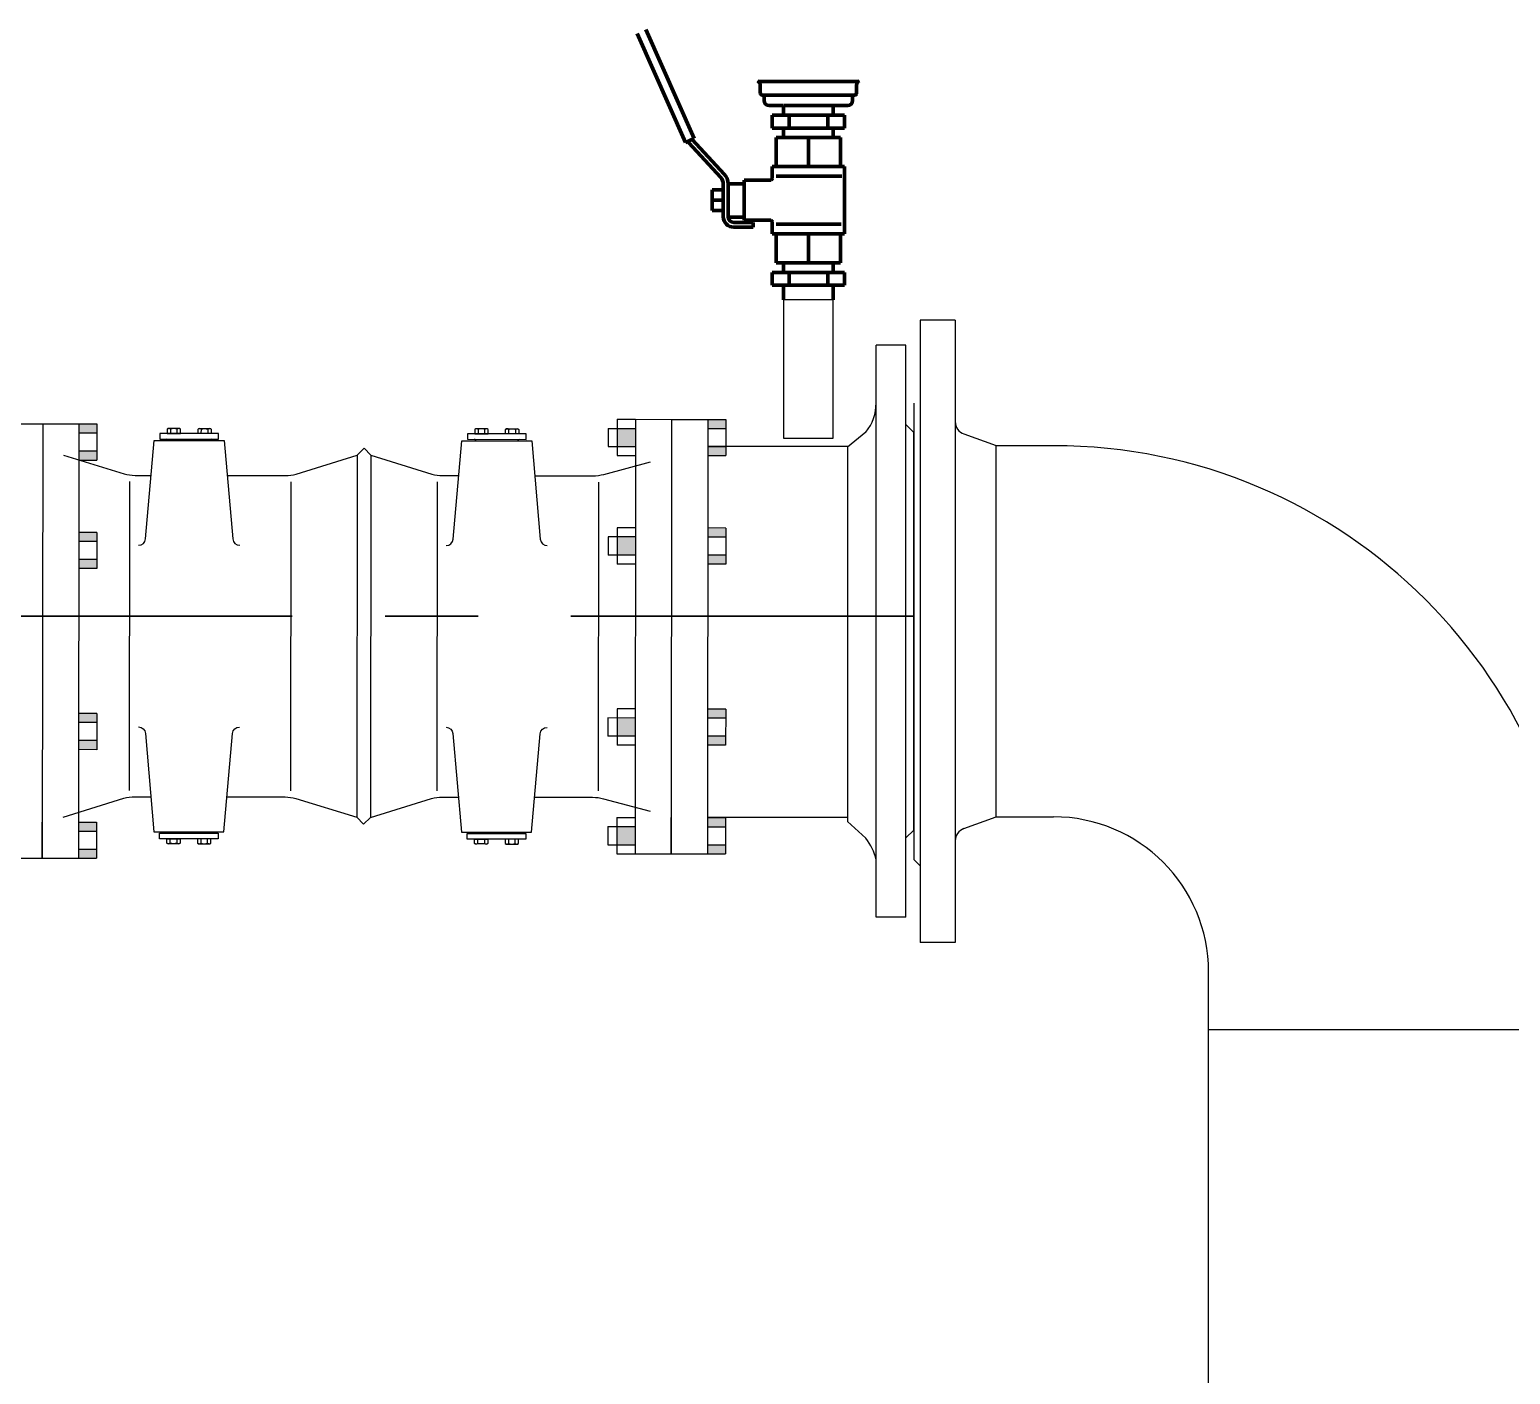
# Model space of a CAD drawing. Header units: inches. Extents: x 191440 to 383551, y 141448 to 284946.
# Drawn here: x 191817.982 to 191819.973, y 141602.19 to 141603.999 of the extents above; entities that cross this region are included whole.
import ezdxf

# ---------------------------------------------------------------- set-up
doc = ezdxf.new("R2010")
doc.units = ezdxf.units.IN
doc.header["$MEASUREMENT"] = 0
doc.linetypes.add('AUSGEZOGEN', pattern=[0])
doc.linetypes.add('CENTER', pattern=[2, 1.25, -0.25, 0.25, -0.25])
for name, color, linetype in [('ARMATURE', 2, 'Continuous'), ('CO', 4, 'Continuous'), ('PIPE', 7, 'AUSGEZOGEN')]:
    doc.layers.add(name, color=color, linetype=linetype)
doc.layers.add('P', color=250, linetype='Continuous', lineweight=100)
doc.layers.add('PIPING', color=40, linetype='Continuous', lineweight=30)

# ---------------------------------------------------------------- blocks, each defined once
blk = doc.blocks.new('FLANGE')
h = blk.add_hatch(color=256)
h.dxf.hatch_style = 1
h.paths.add_polyline_path([(2834.89433, 2262.26907), (2834.89433, 2262.27282), (2834.90183, 2262.27282), (2834.90183, 2262.26907)])
h.paths.add_polyline_path([(2834.89433, 2262.28032), (2834.89433, 2262.28407), (2834.90183, 2262.28407), (2834.90183, 2262.28032)])
h.paths.add_polyline_path([(2834.89433, 2262.31407), (2834.89433, 2262.31782), (2834.90183, 2262.31782), (2834.90183, 2262.31407)])
h.paths.add_polyline_path([(2834.90183, 2262.32907), (2834.90183, 2262.32532), (2834.89433, 2262.32532), (2834.89433, 2262.32907)])
h.paths.add_polyline_path([(2834.90183, 2262.39282), (2834.90183, 2262.38907), (2834.89433, 2262.38907), (2834.89433, 2262.39282)])
h.paths.add_polyline_path([(2834.89433, 2262.40032), (2834.89433, 2262.40407), (2834.90183, 2262.40407), (2834.90183, 2262.40032)])
h.paths.add_polyline_path([(2834.90183, 2262.43782), (2834.90183, 2262.43407), (2834.89433, 2262.43407), (2834.89433, 2262.43782)])
h.paths.add_polyline_path([(2834.90183, 2262.44907), (2834.90183, 2262.44532), (2834.89433, 2262.44532), (2834.89433, 2262.44907)])
h = blk.add_hatch(color=256)
h.dxf.hatch_style = 1
h.paths.add_polyline_path([(2834.85683, 2262.32532), (2834.86433, 2262.32532), (2834.86433, 2262.31782), (2834.85683, 2262.31782)])
h.paths.add_polyline_path([(2834.85683, 2262.27282), (2834.85683, 2262.28032), (2834.86433, 2262.28032), (2834.86433, 2262.27282)])
h.paths.add_polyline_path([(2834.85683, 2262.39282), (2834.85683, 2262.40032), (2834.86433, 2262.40032), (2834.86433, 2262.39282)])
h.paths.add_polyline_path([(2834.85683, 2262.43782), (2834.85683, 2262.44532), (2834.86433, 2262.44532), (2834.86433, 2262.43782)])
for p, q in [((2834.85683, 2262.44907), (2834.85683, 2262.43407)), ((2834.85683, 2262.44907), (2834.86433, 2262.44907)), ((2834.86433, 2262.44907), (2834.86433, 2262.26907)), ((2834.86433, 2262.44907), (2834.87933, 2262.44907)), ((2834.87933, 2262.44907), (2834.87933, 2262.26907)), ((2834.87933, 2262.44907), (2834.87933, 2262.26907)), ((2834.87933, 2262.44907), (2834.89433, 2262.44907)), ((2834.89433, 2262.44907), (2834.89433, 2262.26907)), ((2834.89433, 2262.44907), (2834.90183, 2262.44907)), ((2834.90183, 2262.44907), (2834.90183, 2262.43407)), ((2834.85308, 2262.44532), (2834.85308, 2262.43782)), ((2834.85308, 2262.44532), (2834.86433, 2262.44532)), ((2834.89433, 2262.44532), (2834.90183, 2262.44532)), ((2834.85308, 2262.43782), (2834.86433, 2262.43782)), ((2834.85683, 2262.43407), (2834.86433, 2262.43407)), ((2834.89433, 2262.43782), (2834.90183, 2262.43782)), ((2834.89433, 2262.43407), (2834.90183, 2262.43407)), ((2834.85683, 2262.40407), (2834.85683, 2262.38907)), ((2834.86433, 2262.40407), (2834.85683, 2262.40407)), ((2834.90183, 2262.40407), (2834.89433, 2262.40407)), ((2834.90183, 2262.40407), (2834.90183, 2262.38907)), ((2834.85308, 2262.40032), (2834.85308, 2262.39282)), ((2834.86433, 2262.40032), (2834.85308, 2262.40032)), ((2834.90183, 2262.40032), (2834.89433, 2262.40032)), ((2834.86433, 2262.39282), (2834.85308, 2262.39282)), ((2834.90183, 2262.39282), (2834.89433, 2262.39282)), ((2834.86433, 2262.38907), (2834.85683, 2262.38907)), ((2834.90183, 2262.38907), (2834.89433, 2262.38907)), ((2834.85308, 2262.32532), (2834.85308, 2262.31782)), ((2834.86433, 2262.32532), (2834.85308, 2262.32532)), ((2834.85683, 2262.32907), (2834.85683, 2262.31407)), ((2834.86433, 2262.32907), (2834.85683, 2262.32907)), ((2834.90183, 2262.32907), (2834.89433, 2262.32907)), ((2834.90183, 2262.32532), (2834.89433, 2262.32532)), ((2834.90183, 2262.32907), (2834.90183, 2262.31407)), ((2834.86433, 2262.31782), (2834.85308, 2262.31782)), ((2834.90183, 2262.31782), (2834.89433, 2262.31782)), ((2834.86433, 2262.31407), (2834.85683, 2262.31407)), ((2834.90183, 2262.31407), (2834.89433, 2262.31407)), ((2834.85683, 2262.28407), (2834.85683, 2262.26907)), ((2834.85683, 2262.28407), (2834.86433, 2262.28407)), ((2834.87933, 2262.26907), (2834.87933, 2262.28407)), ((2834.89433, 2262.28407), (2834.90183, 2262.28407)), ((2834.90183, 2262.28407), (2834.90183, 2262.26907)), ((2834.85308, 2262.28032), (2834.85308, 2262.27282)), ((2834.85308, 2262.28032), (2834.86433, 2262.28032)), ((2834.89433, 2262.28032), (2834.90183, 2262.28032)), ((2834.85308, 2262.27282), (2834.86433, 2262.27282)), ((2834.85683, 2262.26907), (2834.86433, 2262.26907)), ((2834.86433, 2262.26907), (2834.87933, 2262.26907)), ((2834.87933, 2262.26907), (2834.89433, 2262.26907)), ((2834.89433, 2262.27282), (2834.90183, 2262.27282)), ((2834.89433, 2262.26907), (2834.90183, 2262.26907))]:
    blk.add_line(p, q)

msp = doc.modelspace()

# ---------------------------------------------------------------- linework, layer by layer
at = {"color": 132}
msp.add_line((191818.89402, 141603.45627), (191818.89351, 141602.90912), dxfattribs=at)
msp.add_line((191818.89402, 141603.45627), (191818.89351, 141602.90912), dxfattribs=at)
at = {"layer": 'ARMATURE', "color": 1}
for p, q in [((191818.11636, 141603.39118), (191818.11598, 141602.97563)), ((191818.33315, 141603.39098), (191818.33277, 141602.97543)), ((191818.53003, 141603.3908), (191818.52965, 141602.97525)), ((191818.74681, 141603.3906), (191818.74643, 141602.97505))]:
    msp.add_line(p, q, dxfattribs=at)
for points in [[(191818.15712, 141603.44849), (191818.23609, 141603.44842), (191818.2361, 141603.45594), (191818.15712, 141603.45601)], [(191818.18481, 141603.45599), (191818.18482, 141603.4618), (191818.18366, 141603.46257), (191818.1682, 141603.46258), (191818.16705, 141603.46182), (191818.16704, 141603.456)], [(191818.20841, 141603.45596), (191818.20841, 141603.46178), (191818.20957, 141603.46254), (191818.22503, 141603.46253), (191818.22618, 141603.46177), (191818.22618, 141603.45595)], [(191818.57078, 141603.44811), (191818.64976, 141603.44804), (191818.64976, 141603.45556), (191818.57079, 141603.45563)], [(191818.59848, 141603.45561), (191818.59848, 141603.46142), (191818.59733, 141603.46219), (191818.58187, 141603.4622), (191818.58071, 141603.46144), (191818.58071, 141603.45562)], [(191818.62208, 141603.45558), (191818.62208, 141603.4614), (191818.62324, 141603.46216), (191818.6387, 141603.46215), (191818.63985, 141603.46139), (191818.63984, 141603.45557)], [(191818.15663, 141602.91824), (191818.2356, 141602.91817), (191818.2356, 141602.91065), (191818.15662, 141602.91072)], [(191818.18431, 141602.9107), (191818.18431, 141602.90488), (191818.18315, 141602.90412), (191818.16769, 141602.90413), (191818.16654, 141602.90489), (191818.16654, 141602.91071)], [(191818.20791, 141602.91067), (191818.2079, 141602.90486), (191818.20906, 141602.90409), (191818.22452, 141602.90408), (191818.22567, 141602.90484), (191818.22568, 141602.91066)], [(191818.5703, 141602.91786), (191818.64927, 141602.91779), (191818.64926, 141602.91027), (191818.57029, 141602.91034)], [(191818.59798, 141602.91032), (191818.59797, 141602.9045), (191818.59682, 141602.90374), (191818.58136, 141602.90375), (191818.5802, 141602.90452), (191818.58021, 141602.91033)], [(191818.62158, 141602.9103), (191818.62157, 141602.90448), (191818.62272, 141602.90371), (191818.63818, 141602.9037), (191818.63934, 141602.90446), (191818.63934, 141602.91028)]]:
    msp.add_lwpolyline(points, close=True, dxfattribs=at)
for points in [[(191818.18037, 141603.45599), (191818.18037, 141603.46181, 0.1715729), (191818.17149, 141603.46182), (191818.17148, 141603.456)], [(191818.21285, 141603.45596), (191818.21286, 141603.46178, -0.1715729), (191818.22174, 141603.46177), (191818.22173, 141603.45595)], [(191818.59404, 141603.45561), (191818.59404, 141603.46143, 0.1715729), (191818.58516, 141603.46144), (191818.58515, 141603.45562)], [(191818.62652, 141603.45558), (191818.62652, 141603.4614, -0.1715729), (191818.63541, 141603.46139), (191818.6354, 141603.45557)], [(191818.12851, 141603.30561, 0.3888787), (191818.13788, 141603.31419), (191818.14959, 141603.44662), (191818.24361, 141603.44653), (191818.25507, 141603.31408, 0.3888787), (191818.26443, 141603.30549)], [(191818.54218, 141603.30523, 0.3888787), (191818.55155, 141603.31381), (191818.56326, 141603.44624), (191818.65728, 141603.44615), (191818.66874, 141603.3137, 0.3888787), (191818.6781, 141603.30511)], [(191818.02736, 141603.42698), (191818.10914, 141603.40157, 0.0655435), (191818.12373, 141603.39963), (191818.14544, 141603.39961, 0.0655435)], [(191818.24768, 141603.39952), (191818.32579, 141603.39945, 0.0655435), (191818.34039, 141603.40136), (191818.42222, 141603.42662)], [(191818.44102, 141603.42661), (191818.5228, 141603.40119, 0.0655435), (191818.5374, 141603.39925), (191818.5591, 141603.39923, 0.0655435)], [(191818.66135, 141603.39914), (191818.73946, 141603.39907, 0.0655435), (191818.75406, 141603.40098), (191818.81708, 141603.4178)], [(191818.12829, 141603.06117, -0.3888787), (191818.13764, 141603.05258), (191818.14911, 141602.92013), (191818.24313, 141602.92004), (191818.25483, 141603.05247, -0.3888787), (191818.26421, 141603.06105)], [(191818.54195, 141603.06079, -0.3888787), (191818.55131, 141603.0522), (191818.56278, 141602.91975), (191818.65679, 141602.91967), (191818.6685, 141603.0521, -0.3888787), (191818.67788, 141603.06067)], [(191818.02691, 141602.93999), (191818.10874, 141602.96525, -0.0655435), (191818.12334, 141602.96716), (191818.14504, 141602.96714, -0.0655435)], [(191818.24728, 141602.96705), (191818.32539, 141602.96698, -0.0655435), (191818.33999, 141602.96504), (191818.42177, 141602.93962)], [(191818.44058, 141602.93961), (191818.5224, 141602.96487, -0.0655435), (191818.537, 141602.96678), (191818.55871, 141602.96676, -0.0655435)], [(191818.66095, 141602.96667), (191818.73906, 141602.9666, -0.0655435), (191818.75366, 141602.96466), (191818.81664, 141602.94772)], [(191818.17987, 141602.9107), (191818.17986, 141602.90488, -0.1715729), (191818.17098, 141602.90489), (191818.17098, 141602.91071)], [(191818.21235, 141602.91067), (191818.21235, 141602.90485, 0.1715729), (191818.22123, 141602.90484), (191818.22124, 141602.91066)], [(191818.59354, 141602.91032), (191818.59353, 141602.9045, -0.1715729), (191818.58465, 141602.90451), (191818.58465, 141602.91033)], [(191818.62602, 141602.91029), (191818.62601, 141602.90447, 0.1715729), (191818.6349, 141602.90446), (191818.6349, 141602.91028)]]:
    msp.add_lwpolyline(points, format="xyb", dxfattribs=at)
for points in [[(191818.43163, 141603.43602), (191818.42222, 141603.42662), (191818.42177, 141602.93962), (191818.43117, 141602.93021)], [(191818.43163, 141603.43602), (191818.44102, 141603.42661), (191818.44058, 141602.93961), (191818.43117, 141602.93021)]]:
    msp.add_lwpolyline(points, dxfattribs=at)
for centre, radius, start, end in [((191818.16652, 141603.4466), 0.00188, 359.9475, 89.9475), ((191818.16927, 141603.45896), 0.00362, 52.06306, 127.83194), ((191818.18259, 141603.45895), 0.00362, 52.06306, 127.83194), ((191818.21063, 141603.45893), 0.00362, 52.06306, 127.83194), ((191818.22396, 141603.45891), 0.00362, 52.06306, 127.83194), ((191818.22669, 141603.44655), 0.00188, 89.9475, 179.9475), ((191818.58018, 141603.44622), 0.00188, 359.9475, 89.9475), ((191818.58293, 141603.45858), 0.00362, 52.06306, 127.83194), ((191818.59626, 141603.45857), 0.00362, 52.06306, 127.83194), ((191818.6243, 141603.45855), 0.00362, 52.06306, 127.83194), ((191818.63763, 141603.45853), 0.00362, 52.06306, 127.83194), ((191818.64035, 141603.44617), 0.00188, 89.9475, 179.9475), ((191818.16603, 141602.92011), 0.00188, 269.9475, 359.9475), ((191818.2262, 141602.92006), 0.00188, 179.9475, 269.9475), ((191818.5797, 141602.91974), 0.00188, 269.9475, 359.9475), ((191818.63987, 141602.91968), 0.00188, 179.9475, 269.9475), ((191818.16876, 141602.90775), 0.00362, 232.06306, 307.83194), ((191818.18209, 141602.90773), 0.00362, 232.06306, 307.83194), ((191818.21013, 141602.90771), 0.00362, 232.06306, 307.83194), ((191818.22345, 141602.9077), 0.00362, 232.06306, 307.83194), ((191818.58243, 141602.90737), 0.00362, 232.06306, 307.83194), ((191818.59575, 141602.90736), 0.00362, 232.06306, 307.83194), ((191818.62379, 141602.90733), 0.00362, 232.06306, 307.83194), ((191818.63712, 141602.90732), 0.00362, 232.06306, 307.83194)]:
    msp.add_arc(centre, radius, start, end, dxfattribs=at)
at = {"layer": 'CO'}
for p, q in [((191819.1798, 141603.60843), (191819.1798, 141602.77136)), ((191819.2268, 141603.60825), (191819.1798, 141603.60825)), ((191819.2268, 141603.60843), (191819.2268, 141602.77136)), ((191819.17099, 141603.49682), (191819.17099, 141602.88297)), ((191819.23839, 141603.4553), (191819.28167, 141603.43955)), ((191819.28167, 141602.94024), (191819.28167, 141603.43955)), ((191819.28167, 141603.43955), (191819.35896, 141603.43955)), ((191819.23839, 141602.92449), (191819.28167, 141602.94024)), ((191819.28167, 141602.94024), (191819.35896, 141602.94024)), ((191819.17099, 141602.88297), (191819.1798, 141602.87416)), ((191819.2268, 141602.77136), (191819.1798, 141602.77136)), ((191819.5675, 141602.65442), (191819.5675, 141602.73171)), ((191819.5675, 141602.65442), (191820.0668, 141602.65442))]:
    msp.add_line(p, q, dxfattribs=at)
msp.add_lwpolyline([(191819.5675, 141598.17886), (191819.5675, 141602.65442)], dxfattribs=at)
for centre, radius, start, end in [((191819.24442, 141603.47186), 0.01762, 180, 250), ((191819.35896, 141602.73171), 0.70783, 0, 90), ((191819.35896, 141602.73171), 0.20853, 0, 90), ((191819.24442, 141602.90793), 0.01762, 110, 180)]:
    msp.add_arc(centre, radius, start, end, dxfattribs=at)
at = {"layer": 'P', "color": 6, "linetype": 'Continuous'}
for p, q in [((191818.86399, 141603.84746), (191818.79898, 141603.99393)), ((191818.87584, 141603.85271), (191818.81083, 141603.99918)), ((191818.96186, 141603.92956), (191819.09678, 141603.92956)), ((191818.96452, 141603.92432), (191818.96452, 141603.91413)), ((191818.96776, 141603.91089), (191818.96992, 141603.91089)), ((191818.96992, 141603.91089), (191818.96992, 141603.90364)), ((191818.96992, 141603.91089), (191819.09088, 141603.91089)), ((191819.09088, 141603.91089), (191819.08872, 141603.91089)), ((191819.08872, 141603.91089), (191819.08872, 141603.90364)), ((191819.09412, 141603.92432), (191819.09412, 141603.91413)), ((191818.9764, 141603.89716), (191818.99584, 141603.89716)), ((191818.99584, 141603.88403), (191818.99584, 141603.89716)), ((191818.99692, 141603.89716), (191819.0628, 141603.89716)), ((191819.0628, 141603.88403), (191819.0628, 141603.89716)), ((191819.08224, 141603.89716), (191819.0628, 141603.89716)), ((191818.99584, 141603.88403), (191818.98072, 141603.88403)), ((191818.98072, 141603.86675), (191818.98072, 141603.88403)), ((191818.99584, 141603.86675), (191818.98072, 141603.86675)), ((191819.0628, 141603.88403), (191818.99584, 141603.88403)), ((191818.99584, 141603.85396), (191818.99584, 141603.86675)), ((191819.0628, 141603.86675), (191818.99584, 141603.86675)), ((191819.0034, 141603.86675), (191819.0034, 141603.88403)), ((191819.05524, 141603.86675), (191819.05524, 141603.88403)), ((191819.0628, 141603.88403), (191819.07792, 141603.88403)), ((191819.0628, 141603.85396), (191819.0628, 141603.86675)), ((191819.0628, 141603.86675), (191819.07792, 141603.86675)), ((191819.07792, 141603.86675), (191819.07792, 141603.88403)), ((191818.87584, 141603.85271), (191818.86399, 141603.84746)), ((191818.9114, 141603.80045), (191818.86861, 141603.84672)), ((191818.91616, 141603.80484), (191818.87304, 141603.85147)), ((191818.99584, 141603.85396), (191818.98612, 141603.85396)), ((191818.98612, 141603.81508), (191818.98612, 141603.85396)), ((191818.99584, 141603.85396), (191819.0628, 141603.85396)), ((191819.02932, 141603.85396), (191819.02932, 141603.81508)), ((191819.07252, 141603.85396), (191819.0628, 141603.85396)), ((191819.07252, 141603.81508), (191819.07252, 141603.85396)), ((191818.98072, 141603.79888), (191818.98072, 141603.81508)), ((191818.98072, 141603.81508), (191818.98612, 141603.81508)), ((191818.98612, 141603.81508), (191819.07252, 141603.81508)), ((191819.07792, 141603.81508), (191819.07252, 141603.81508)), ((191819.07792, 141603.72436), (191819.07792, 141603.81508)), ((191818.91484, 141603.78376), (191818.91484, 141603.79165)), ((191818.92132, 141603.79165), (191818.94292, 141603.79165)), ((191818.92132, 141603.74745), (191818.92132, 141603.79165)), ((191818.94292, 141603.79672), (191818.94292, 141603.79165)), ((191818.94292, 141603.79672), (191818.97856, 141603.79672)), ((191818.94292, 141603.74272), (191818.94292, 141603.79165)), ((191818.98612, 141603.80212), (191819.07424, 141603.80212)), ((191818.89972, 141603.78376), (191818.91484, 141603.78376)), ((191818.89972, 141603.75568), (191818.89972, 141603.78376)), ((191818.91484, 141603.76972), (191818.89972, 141603.76972)), ((191818.91484, 141603.78376), (191818.91484, 141603.75568)), ((191818.89972, 141603.75568), (191818.91484, 141603.75568)), ((191818.91484, 141603.74745), (191818.91484, 141603.75568)), ((191818.92132, 141603.74702), (191818.94292, 141603.74702)), ((191818.92888, 141603.73989), (191818.95482, 141603.73989)), ((191818.92888, 141603.73341), (191818.95482, 141603.73341)), ((191818.94292, 141603.74272), (191818.95482, 141603.74272)), ((191818.97856, 141603.74272), (191818.95482, 141603.74272)), ((191818.95482, 141603.73341), (191818.95482, 141603.73989)), ((191818.98072, 141603.72436), (191818.98072, 141603.74056)), ((191819.07337, 141603.73732), (191818.98612, 141603.73732)), ((191818.98612, 141603.72436), (191818.98072, 141603.72436)), ((191818.98612, 141603.68548), (191818.98612, 141603.72436)), ((191819.07252, 141603.72436), (191818.98612, 141603.72436)), ((191819.02932, 141603.72436), (191819.02932, 141603.68548)), ((191819.07252, 141603.68548), (191819.07252, 141603.72436)), ((191819.07252, 141603.72436), (191819.07792, 141603.72436)), ((191818.99584, 141603.67252), (191818.98072, 141603.67252)), ((191818.98072, 141603.65524), (191818.98072, 141603.67252)), ((191818.99584, 141603.68548), (191818.98612, 141603.68548)), ((191818.99584, 141603.68548), (191819.0628, 141603.68548)), ((191818.99584, 141603.67252), (191818.99584, 141603.68548)), ((191819.0628, 141603.67252), (191818.99584, 141603.67252)), ((191819.0034, 141603.65524), (191819.0034, 141603.67252)), ((191819.05524, 141603.65524), (191819.05524, 141603.67252)), ((191819.0628, 141603.68548), (191819.07252, 141603.68548)), ((191819.0628, 141603.67252), (191819.0628, 141603.68548)), ((191819.0628, 141603.67252), (191819.07792, 141603.67252)), ((191819.07792, 141603.65524), (191819.07792, 141603.67252)), ((191818.99584, 141603.65524), (191818.98072, 141603.65524)), ((191818.99584, 141603.63581), (191818.99584, 141603.65524)), ((191819.0628, 141603.65524), (191818.99584, 141603.65524)), ((191819.0628, 141603.63581), (191819.0628, 141603.65524)), ((191819.0628, 141603.65524), (191819.07792, 141603.65524))]:
    msp.add_line(p, q, dxfattribs=at)
for centre, radius, start, end in [((191818.95804, 141603.92432), 0.00648, 0, 65.79907), ((191819.1006, 141603.92432), 0.00648, 114.20093, 180), ((191818.96776, 141603.91413), 0.00324, 180, 270), ((191819.09088, 141603.91413), 0.00324, 270, 0), ((191818.9764, 141603.90364), 0.00648, 180, 270), ((191819.08224, 141603.90364), 0.00648, 270, 0), ((191818.87912, 141603.85633), 0.01424, 211.88143, 223.0975), ((191818.90188, 141603.79165), 0.01296, 0, 42.75543), ((191818.90188, 141603.79165), 0.01944, 0, 42.75543), ((191818.97856, 141603.79888), 0.00216, 270, 0), ((191818.92888, 141603.74745), 0.01404, 180, 270), ((191818.92888, 141603.74745), 0.00756, 180, 270), ((191818.97856, 141603.74056), 0.00216, 0, 90)]:
    msp.add_arc(centre, radius, start, end, dxfattribs=at)
at = {"layer": 'PIPE'}
for p, q in [((191819.1203, 141602.80515), (191819.1203, 141603.57464)), ((191819.1605, 141603.57464), (191819.1203, 141603.57464)), ((191819.1605, 141602.80515), (191819.1605, 141603.57464)), ((191819.17099, 141603.45747), (191819.1605, 141603.46796)), ((191819.10649, 141603.45766), (191819.08177, 141603.4375)), ((191819.17099, 141602.92232), (191819.17099, 141603.45747)), ((191819.08177, 141603.4375), (191819.08177, 141602.93393)), ((191819.10649, 141602.91159), (191819.08177, 141602.93393)), ((191819.17099, 141602.92232), (191819.1605, 141602.91183)), ((191819.1605, 141602.80515), (191819.1203, 141602.80515))]:
    msp.add_line(p, q, dxfattribs=at)
msp.add_lwpolyline([(191819.0628, 141603.63581), (191818.99581, 141603.63581), (191818.99581, 141603.44982), (191819.0628, 141603.44982)], close=True, dxfattribs=at)
for points in [[(191819.08283, 141603.43837), (191818.894, 141603.43837)], [(191819.08177, 141602.93919), (191818.89354, 141602.93919)]]:
    msp.add_lwpolyline(points, dxfattribs=at)
for centre, radius, start, end in [((191819.06027, 141603.49599), 0.06005, 320.33672, 1.29445), ((191819.04953, 141602.86675), 0.0725, 12.50617, 38.20525)]:
    msp.add_arc(centre, radius, start, end, dxfattribs=at)
at = {"layer": 'PIPING', "color": 8, "linetype": 'CENTER', "ltscale": 0.5}
msp.add_lwpolyline([(191791.70996, 141603.21036), (191819.17099, 141603.21036)], dxfattribs=at)

# ---------------------------------------------------------------- block references
at = {"xscale": 3.246671546226473, "yscale": 3.246671546226473, "zscale": 3.246671546226473, "rotation": 359.9475014826374}
for p in [(182607.35088, 134266.47634), (182608.19673, 134266.4823)]:
    msp.add_blockref('FLANGE', p, dxfattribs=at)

doc.saveas('drawing.dxf')
